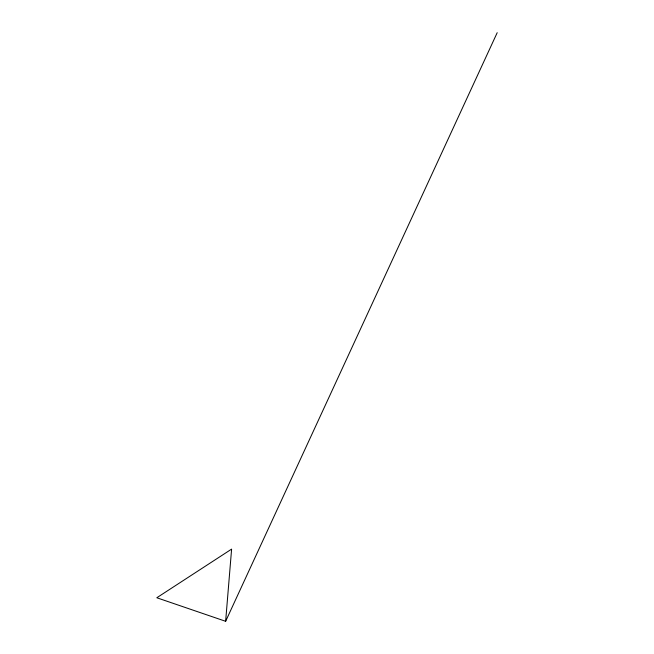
<?xml version="1.0" encoding="UTF-8"?>
<svg xmlns="http://www.w3.org/2000/svg" width="654" height="654" viewBox="0 0 654 654"><rect width="100%" height="100%" fill="white"/><g stroke="black" fill="none" stroke-linecap="round" stroke-linejoin="round"><path stroke-width="0.98" d="M225.638 621.3L231.606 549.115L156.805 597.756L225.638 621.3L497.195 32.7"/></g></svg>
